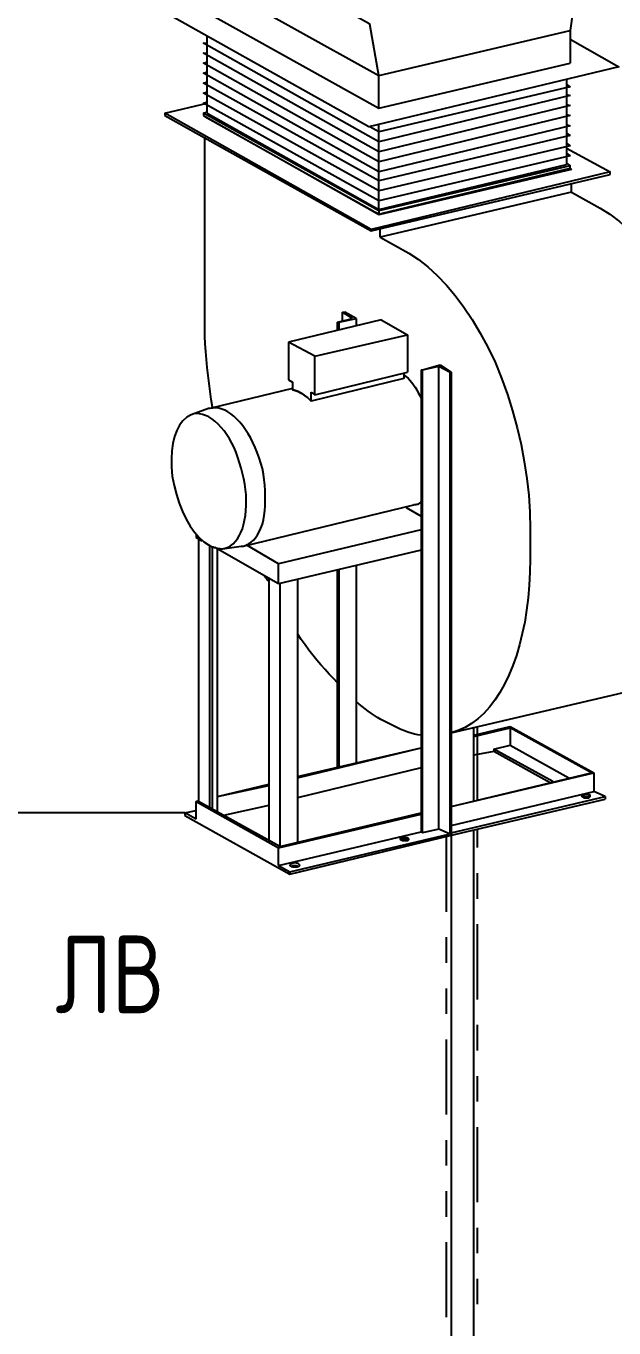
# Model space of a CAD drawing. Header units: metres. Extents: x 20 to 415, y 5 to 292.
# Drawn here: x 176.2 to 185, y 136.05 to 155.52 of the extents above; entities that cross this region are included whole.
import ezdxf

# ---------------------------------------------------------------- set-up
doc = ezdxf.new("R2010")
doc.units = ezdxf.units.M
for name, color, linetype in [('АРМАТУРА', 8, 'Continuous'), ('ВОЗДУХОВОДЫ', 7, 'Continuous'), ('ИЗОЛЯЦИЯ', 3, 'Continuous'), ('ОБОЗНАЧЕНИЯ', 7, 'Continuous'), ('ТРУБОПРОВОД', 5, 'Continuous')]:
    doc.layers.add(name, color=color, linetype=linetype)
doc.styles.add('GOST', font='isocpeur.ttf')

msp = doc.modelspace()

# ---------------------------------------------------------------- linework, layer by layer
at = {"layer": 'АРМАТУРА'}
for points in [[(178.274, 154.218), (178.911, 154.367)], [(181.364, 152.476), (178.274, 154.218)], [(178.274, 154.218), (178.274, 154.18)], [(178.274, 154.18), (181.364, 152.458)], [(181.42, 152.738), (178.874, 154.161)], [(178.874, 150.997), (178.874, 153.862)], [(184.285, 153.693), (184.94, 153.338)], [(184.94, 153.338), (181.364, 152.476)], [(181.364, 152.458), (184.94, 153.3)], [(184.36, 153.375), (181.495, 152.701)], [(184.303, 153.375), (184.322, 153.375)], [(184.341, 153.394), (184.36, 153.375)], [(184.94, 153.3), (184.94, 153.338)], [(184.36, 153.038), (184.36, 153.169)], [(184.36, 153.038), (181.495, 152.364)], [(184.36, 153.038), (184.79, 152.795)], [(181.495, 152.701), (181.42, 152.738)], [(184.79, 152.795), (184.935, 152.706), (185.077, 152.598), (185.217, 152.472), (185.353, 152.329), (185.485, 152.17), (185.614, 151.995), (185.738, 151.807), (185.858, 151.605), (185.973, 151.391), (186.082, 151.166), (186.179, 150.932), (186.266, 150.691), (186.344, 150.445), (186.412, 150.195), (186.471, 149.942), (186.519, 149.687), (186.557, 149.431), (186.584, 149.177), (186.601, 148.925), (186.606, 148.675)], [(181.364, 152.458), (181.364, 152.476)], [(181.495, 152.364), (181.495, 152.476)], [(181.495, 152.364), (181.926, 152.121)], [(181.926, 152.121), (182.07, 152.027), (182.213, 151.917), (182.352, 151.79), (182.488, 151.647), (182.621, 151.489), (182.749, 151.316), (182.873, 151.129), (182.993, 150.929), (183.108, 150.716), (183.217, 150.492), (183.314, 150.253), (183.401, 150.01), (183.479, 149.763), (183.548, 149.513), (183.606, 149.261), (183.654, 149.007), (183.692, 148.754), (183.72, 148.501), (183.736, 148.25), (183.742, 148.001)], [(181.514, 151.128), (180.128, 150.791)], [(180.858, 151.091), (181.083, 151.147)], [(180.877, 151.091), (181.139, 151.147)], [(180.933, 151.109), (180.933, 151.241)], [(181.083, 151.147), (180.933, 151.241)], [(180.933, 151.241), (180.971, 151.241)], [(181.139, 151.147), (180.971, 151.241)], [(181.139, 151.147), (181.139, 151.035)], [(181.514, 151.128), (181.907, 150.903)], [(178.986, 149.818), (178.969, 149.936), (178.953, 150.055), (178.937, 150.175), (178.922, 150.295), (178.909, 150.414), (178.897, 150.533), (178.887, 150.651), (178.88, 150.768), (178.875, 150.884), (178.874, 150.997)], [(180.858, 150.96), (180.858, 151.091)], [(180.858, 151.091), (180.877, 151.091)], [(180.877, 151.091), (180.877, 150.978)], [(180.128, 150.791), (180.128, 150.229)], [(180.521, 150.585), (180.128, 150.791)], [(180.521, 150.585), (181.907, 150.903)], [(181.907, 150.903), (181.907, 150.342)], [(180.521, 150.005), (180.521, 150.585)], [(180.521, 150.005), (181.907, 150.342)], [(182.113, 150.379), (182.113, 143.47)], [(182.113, 150.379), (182.131, 150.379)], [(182.131, 150.379), (182.394, 150.454)], [(182.131, 150.379), (182.375, 150.435)], [(182.131, 143.452), (182.131, 150.379)], [(182.375, 143.508), (182.375, 150.435)], [(182.375, 150.435), (182.543, 150.342)], [(182.394, 150.454), (182.562, 150.342)], [(182.543, 143.433), (182.543, 150.342)], [(182.543, 150.342), (182.562, 150.342)], [(182.562, 150.342), (182.562, 143.433)], [(180.128, 150.229), (180.184, 150.192)], [(180.184, 150.192), (180.184, 150.08)], [(181.851, 150.248), (180.465, 149.911)], [(181.851, 150.323), (181.851, 150.248)], [(181.851, 150.304), (181.883, 150.28), (181.914, 150.253), (181.943, 150.223), (181.97, 150.19), (181.996, 150.155), (182.02, 150.117), (182.044, 150.077), (182.068, 150.036), (182.09, 149.993), (182.113, 149.949)], [(180.184, 150.098), (178.949, 149.799)], [(180.465, 149.911), (180.437, 149.938), (180.409, 149.963), (180.381, 149.985), (180.353, 150.006), (180.325, 150.023), (180.297, 150.039), (180.269, 150.053), (180.24, 150.064), (180.212, 150.073), (180.184, 150.08)], [(180.184, 150.08), (180.212, 150.073), (180.24, 150.064), (180.269, 150.053), (180.297, 150.039), (180.325, 150.023), (180.353, 150.006), (180.381, 149.985), (180.409, 149.963), (180.437, 149.938), (180.465, 149.911)], [(180.465, 149.911), (180.465, 150.042)], [(180.465, 150.042), (180.521, 150.005)], [(178.93, 149.799), (178.668, 149.705)], [(178.949, 149.799), (178.948, 149.799), (178.947, 149.799), (178.944, 149.799), (178.942, 149.799), (178.939, 149.799), (178.936, 149.799), (178.934, 149.799), (178.932, 149.799), (178.93, 149.799), (178.93, 149.799)], [(179.454, 147.739), (179.493, 147.753), (179.53, 147.773), (179.566, 147.798), (179.6, 147.829), (179.632, 147.866), (179.662, 147.908), (179.689, 147.955), (179.714, 148.009), (179.735, 148.068), (179.754, 148.132), (179.764, 148.201), (179.771, 148.272), (179.777, 148.344), (179.779, 148.419), (179.779, 148.495), (179.776, 148.573), (179.771, 148.653), (179.762, 148.734), (179.75, 148.816), (179.735, 148.9), (179.711, 148.983), (179.685, 149.064), (179.657, 149.142), (179.627, 149.217), (179.594, 149.289), (179.56, 149.357), (179.523, 149.422), (179.483, 149.483), (179.442, 149.54), (179.398, 149.593), (179.353, 149.641), (179.308, 149.683), (179.263, 149.719), (179.218, 149.749), (179.173, 149.773), (179.128, 149.791), (179.083, 149.803), (179.038, 149.808), (178.993, 149.807), (178.949, 149.799)], [(178.668, 149.705), (178.604, 149.669), (178.547, 149.617), (178.497, 149.551), (178.456, 149.471), (178.422, 149.38), (178.397, 149.278), (178.38, 149.167), (178.373, 149.047), (178.375, 148.92), (178.387, 148.788), (178.414, 148.649), (178.449, 148.513), (178.491, 148.384), (178.54, 148.261), (178.595, 148.146), (178.655, 148.042), (178.719, 147.95), (178.787, 147.87), (178.858, 147.806), (178.93, 147.758)], [(179.136, 147.702), (179.18, 147.711), (179.221, 147.726), (179.26, 147.748), (179.296, 147.776), (179.33, 147.809), (179.361, 147.849), (179.389, 147.894), (179.414, 147.943), (179.436, 147.998), (179.454, 148.058), (179.469, 148.127), (179.481, 148.199), (179.489, 148.273), (179.493, 148.349), (179.494, 148.427), (179.491, 148.507), (179.483, 148.586), (179.471, 148.666), (179.456, 148.746), (179.435, 148.825), (179.417, 148.908), (179.395, 148.989), (179.37, 149.067), (179.342, 149.142), (179.311, 149.214), (179.278, 149.282), (179.241, 149.347), (179.202, 149.408), (179.161, 149.465), (179.117, 149.518), (179.072, 149.566), (179.025, 149.608), (178.979, 149.643), (178.932, 149.673), (178.885, 149.696), (178.839, 149.712), (178.794, 149.721), (178.75, 149.724), (178.708, 149.718), (178.668, 149.705)], [(182.113, 148.413), (182.107, 148.403), (182.099, 148.393), (182.091, 148.385), (182.081, 148.377), (182.071, 148.371), (182.059, 148.366), (182.046, 148.362), (182.032, 148.359), (182.017, 148.358), (182, 148.357)], [(179.454, 147.739), (182, 148.357)], [(181.888, 148.32), (182.113, 148.189)], [(178.743, 147.926), (178.743, 147.87)], [(178.836, 147.814), (178.743, 147.87)], [(178.78, 147.852), (178.78, 143.92)], [(182.113, 147.983), (179.978, 147.477)], [(183.742, 148.001), (183.742, 147.552)], [(178.93, 147.758), (178.952, 147.747), (178.975, 147.738), (178.997, 147.729), (179.019, 147.722), (179.04, 147.716), (179.06, 147.711), (179.081, 147.707), (179.1, 147.704), (179.118, 147.702), (179.136, 147.702)], [(178.949, 143.826), (178.949, 147.739)], [(178.986, 143.807), (178.986, 147.721)], [(179.978, 147.178), (179.023, 147.721)], [(179.061, 143.77), (179.061, 147.702)], [(179.136, 147.702), (179.417, 147.739)], [(179.417, 147.739), (179.422, 147.739), (179.426, 147.739), (179.429, 147.739), (179.433, 147.739), (179.435, 147.739), (179.438, 147.739), (179.441, 147.739), (179.445, 147.739), (179.449, 147.739), (179.454, 147.739)], [(179.978, 147.477), (179.491, 147.758)], [(182.113, 147.683), (179.978, 147.178)], [(179.978, 147.178), (179.978, 147.477)], [(181.139, 147.458), (181.139, 144.5)], [(183.742, 147.552), (183.738, 147.352), (183.728, 147.157), (183.712, 146.967), (183.689, 146.783), (183.66, 146.604), (183.624, 146.432), (183.583, 146.266), (183.536, 146.107), (183.482, 145.955), (183.423, 145.811), (183.359, 145.675), (183.289, 145.55), (183.214, 145.436), (183.134, 145.332), (183.049, 145.24), (182.96, 145.158), (182.866, 145.088), (182.768, 145.03), (182.667, 144.984), (182.562, 144.949)], [(179.829, 147.215), (179.823, 147.221), (179.817, 147.228), (179.812, 147.236), (179.806, 147.244), (179.8, 147.252), (179.795, 147.261), (179.789, 147.269), (179.784, 147.277), (179.778, 147.284), (179.772, 147.29)], [(179.829, 147.271), (179.829, 143.339)], [(180.259, 147.234), (180.259, 143.302)], [(180.858, 144.425), (180.858, 147.383)], [(180.877, 147.383), (180.877, 144.425)], [(179.997, 147.178), (179.997, 143.246)], [(180.858, 145.698), (180.797, 145.761), (180.735, 145.826), (180.673, 145.894), (180.612, 145.964), (180.552, 146.035), (180.492, 146.11), (180.432, 146.186), (180.374, 146.265), (180.316, 146.345), (180.259, 146.429)], [(182.562, 144.949), (185.371, 145.605)], [(181.607, 145.099), (181.557, 145.123), (181.508, 145.148), (181.46, 145.176), (181.413, 145.206), (181.366, 145.237), (181.32, 145.271), (181.275, 145.305), (181.229, 145.341), (181.184, 145.379), (181.139, 145.418)], [(182.113, 144.912), (182.062, 144.919), (182.012, 144.93), (181.961, 144.943), (181.911, 144.959), (181.86, 144.978), (181.809, 144.998), (181.759, 145.021), (181.708, 145.046), (181.658, 145.072), (181.607, 145.099)], [(182.899, 144.912), (183.442, 145.043)], [(182.899, 144.893), (183.442, 145.024)], [(183.442, 145.043), (184.697, 144.35)], [(183.442, 145.024), (183.442, 144.762)], [(184.659, 144.35), (183.442, 145.024)], [(180.259, 144.275), (182.113, 144.725)], [(180.259, 144.294), (182.113, 144.725)], [(183.199, 144.706), (183.442, 144.762)], [(184.079, 144.219), (183.199, 144.706)], [(183.199, 144.706), (183.199, 144.669)], [(183.442, 144.762), (184.322, 144.275)], [(183.199, 144.669), (182.899, 144.612)], [(184.041, 144.201), (183.199, 144.669)], [(182.113, 144.425), (180.259, 143.976)], [(182.562, 143.845), (184.659, 144.35)], [(182.562, 143.845), (184.697, 144.35)], [(184.697, 144.35), (184.697, 144.069)], [(179.061, 143.995), (179.829, 144.182)], [(179.061, 143.995), (179.829, 144.163)], [(178.743, 143.92), (178.78, 143.938)], [(178.743, 143.92), (179.978, 143.227)], [(178.743, 143.658), (178.743, 143.92)], [(179.997, 143.246), (178.78, 143.92)], [(182.543, 143.414), (184.865, 143.957)], [(182.562, 143.564), (184.697, 144.069)], [(182.562, 143.452), (184.865, 143.995)], [(184.64, 144.013), (184.64, 144.014), (184.638, 144.015), (184.635, 144.017), (184.631, 144.02), (184.626, 144.023), (184.62, 144.025), (184.613, 144.028), (184.604, 144.03), (184.595, 144.031), (184.584, 144.032), (184.573, 144.031), (184.562, 144.03), (184.552, 144.028), (184.542, 144.025), (184.533, 144.023), (184.525, 144.02), (184.519, 144.017), (184.514, 144.015), (184.51, 144.014), (184.509, 144.013)], [(184.509, 144.013), (184.51, 144.008), (184.511, 144.004), (184.514, 144.001), (184.517, 143.997), (184.521, 143.995), (184.525, 143.992), (184.531, 143.989), (184.536, 143.985), (184.541, 143.981), (184.547, 143.976), (184.553, 143.976), (184.56, 143.976), (184.568, 143.976), (184.576, 143.976), (184.584, 143.976), (184.593, 143.976), (184.601, 143.976), (184.609, 143.976), (184.616, 143.976), (184.622, 143.976)], [(184.64, 143.995), (184.629, 143.995), (184.616, 143.995), (184.603, 143.995), (184.59, 143.995), (184.577, 143.995), (184.565, 143.995), (184.554, 143.995), (184.543, 143.995), (184.535, 143.995), (184.528, 143.995)], [(184.622, 143.976), (184.627, 143.981), (184.631, 143.985), (184.634, 143.989), (184.636, 143.992), (184.638, 143.995), (184.639, 143.997), (184.64, 144.001), (184.64, 144.004), (184.64, 144.008), (184.64, 144.013)], [(184.865, 143.995), (184.697, 144.069)], [(184.865, 143.995), (184.865, 143.957)], [(178.574, 143.751), (178.743, 143.789)], [(178.743, 143.658), (178.574, 143.751)], [(178.574, 143.751), (178.574, 143.714)], [(179.829, 143.863), (179.154, 143.714)], [(179.978, 143.227), (182.113, 143.732)], [(179.997, 143.246), (182.113, 143.751)], [(178.574, 143.714), (180.147, 142.834)], [(179.978, 142.965), (182.113, 143.47)], [(180.147, 142.871), (182.525, 143.433)], [(180.147, 142.834), (182.543, 143.414)], [(181.926, 143.358), (181.925, 143.363), (181.923, 143.367), (181.92, 143.37), (181.917, 143.373), (181.911, 143.374), (181.905, 143.376), (181.898, 143.376), (181.89, 143.376), (181.88, 143.377), (181.869, 143.377), (181.858, 143.377), (181.847, 143.376), (181.837, 143.376), (181.827, 143.376), (181.818, 143.374), (181.81, 143.373), (181.804, 143.37), (181.799, 143.367), (181.796, 143.363), (181.794, 143.358)], [(181.794, 143.358), (181.795, 143.357), (181.797, 143.356), (181.799, 143.354), (181.802, 143.351), (181.806, 143.349), (181.811, 143.346), (181.816, 143.343), (181.821, 143.341), (181.826, 143.34), (181.832, 143.339), (181.838, 143.339), (181.845, 143.339), (181.853, 143.339), (181.861, 143.339), (181.869, 143.339), (181.878, 143.339), (181.886, 143.339), (181.894, 143.339), (181.901, 143.339), (181.907, 143.339)], [(181.926, 143.339), (181.914, 143.344), (181.901, 143.348), (181.888, 143.351), (181.875, 143.353), (181.862, 143.353), (181.85, 143.353), (181.839, 143.351), (181.829, 143.348), (181.82, 143.344), (181.813, 143.339)], [(181.907, 143.339), (181.912, 143.34), (181.916, 143.341), (181.919, 143.343), (181.922, 143.346), (181.923, 143.349), (181.924, 143.351), (181.925, 143.354), (181.925, 143.356), (181.926, 143.357), (181.926, 143.358)], [(182.113, 143.47), (182.131, 143.452)], [(182.375, 143.508), (182.131, 143.452)], [(182.543, 143.433), (182.375, 143.508)], [(182.562, 143.433), (182.543, 143.433)], [(179.978, 142.965), (179.978, 143.227)], [(179.978, 142.965), (180.147, 142.871)], [(180.297, 142.965), (180.295, 142.97), (180.292, 142.976), (180.287, 142.981), (180.281, 142.986), (180.273, 142.991), (180.264, 142.995), (180.254, 142.998), (180.244, 143), (180.233, 143.002), (180.222, 143.002), (180.21, 143.002), (180.2, 143), (180.189, 142.998), (180.179, 142.995), (180.17, 142.991), (180.162, 142.986), (180.156, 142.981), (180.151, 142.976), (180.148, 142.97), (180.147, 142.965)], [(180.147, 142.965), (180.147, 142.964), (180.149, 142.963), (180.151, 142.961), (180.155, 142.958), (180.159, 142.955), (180.163, 142.953), (180.168, 142.95), (180.173, 142.948), (180.179, 142.947), (180.184, 142.946), (180.19, 142.946), (180.197, 142.946), (180.205, 142.946), (180.213, 142.946), (180.222, 142.946), (180.23, 142.946), (180.238, 142.946), (180.246, 142.946), (180.253, 142.946), (180.259, 142.946)], [(180.278, 142.946), (180.266, 142.951), (180.254, 142.955), (180.241, 142.958), (180.228, 142.96), (180.215, 142.96), (180.202, 142.96), (180.191, 142.958), (180.181, 142.955), (180.172, 142.951), (180.166, 142.946)], [(180.259, 142.946), (180.265, 142.947), (180.27, 142.948), (180.275, 142.95), (180.28, 142.953), (180.285, 142.955), (180.289, 142.958), (180.292, 142.961), (180.295, 142.963), (180.296, 142.964), (180.297, 142.965)], [(180.147, 142.871), (180.147, 142.834)]]:
    msp.add_lwpolyline(points, dxfattribs=at)
at = {"layer": 'ВОЗДУХОВОДЫ'}
for points in [[(178.855, 156.24), (181.476, 154.779), (181.345, 155.547), (178.743, 157.007)], [(184.453, 156.277), (184.341, 155.453)], [(184.341, 155.322), (185.071, 154.91), (181.326, 154.012), (178.125, 155.809)], [(178.855, 155.753), (181.476, 154.292), (184.341, 154.966)], [(181.476, 154.779), (184.341, 155.453)], [(184.341, 155.453), (184.341, 154.966)], [(184.341, 154.48), (181.476, 153.787), (178.855, 155.266), (178.911, 155.266)], [(178.911, 154.218), (178.911, 155.36)], [(184.341, 154.33), (181.476, 153.637), (178.855, 155.116), (178.911, 155.116)], [(184.341, 154.18), (181.476, 153.487), (178.855, 154.966), (178.911, 154.985)], [(184.341, 154.03), (181.476, 153.338), (178.855, 154.817), (178.911, 154.835)], [(184.341, 153.881), (181.476, 153.206), (178.855, 154.667), (178.911, 154.686)], [(181.476, 154.292), (181.476, 154.779)], [(184.285, 154.723), (184.285, 153.45)], [(184.285, 154.648), (184.341, 154.611)], [(184.341, 153.731), (181.476, 153.057), (178.855, 154.517), (178.911, 154.536)], [(184.341, 154.611), (181.476, 153.937), (181.345, 154.012)], [(184.285, 154.498), (184.341, 154.48)], [(184.341, 153.581), (181.476, 152.907), (178.855, 154.367), (178.911, 154.386)], [(184.285, 153.469), (184.341, 153.431), (181.476, 152.757), (178.855, 154.218), (178.911, 154.236)], [(178.855, 154.218), (178.911, 154.236)], [(184.285, 154.349), (184.341, 154.33)], [(181.476, 152.757), (178.855, 154.218)], [(178.855, 154.218), (178.855, 154.18)], [(178.855, 154.18), (181.42, 152.738)], [(178.911, 154.218), (181.476, 152.776), (184.285, 153.45)], [(181.476, 152.776), (181.476, 154.049)], [(184.285, 154.199), (184.341, 154.18)], [(184.285, 154.049), (184.341, 154.03)], [(184.285, 153.918), (184.341, 153.881)], [(184.285, 153.768), (184.341, 153.731)], [(184.285, 153.618), (184.341, 153.581)], [(184.285, 153.469), (184.341, 153.431)], [(184.341, 153.431), (181.476, 152.757)], [(181.532, 152.72), (184.341, 153.394)], [(184.341, 153.394), (184.341, 153.431)], [(181.42, 152.738), (181.476, 152.701)], [(181.476, 152.757), (181.476, 152.701)], [(181.476, 152.701), (181.532, 152.72)]]:
    msp.add_lwpolyline(points, dxfattribs=at)
at = {"layer": 'ИЗОЛЯЦИЯ'}
for points in [[(182.955, 143.938), (182.955, 145.043)], [(182.487, 143.395), (182.487, 142.272)], [(182.955, 143.231), (182.955, 143.508)], [(182.955, 142.467), (182.955, 142.849)], [(182.955, 140.961), (182.955, 142.085)], [(182.487, 141.89), (182.487, 141.508)], [(182.487, 141.126), (182.487, 140.744)], [(182.955, 140.197), (182.955, 140.579)], [(182.487, 140.362), (182.487, 139.239)], [(182.955, 139.434), (182.955, 139.815)], [(182.955, 137.928), (182.955, 139.052)], [(182.487, 138.857), (182.487, 138.475)], [(182.487, 138.093), (182.487, 137.711)], [(182.955, 137.164), (182.955, 137.546)], [(182.487, 137.329), (182.487, 136.206)], [(182.955, 136.4), (182.955, 136.782)]]:
    msp.add_lwpolyline(points, dxfattribs=at)
at = {"layer": 'ОБОЗНАЧЕНИЯ'}
msp.add_lwpolyline([(178.574, 143.751), (174.436, 143.751)], dxfattribs=at)
at = {"layer": 'ТРУБОПРОВОД'}
for points in [[(182.899, 143.938), (182.899, 145.024)], [(182.562, 143.414), (182.562, 134.895)], [(182.899, 134.895), (182.899, 143.489)]]:
    msp.add_lwpolyline(points, dxfattribs=at)

# ---------------------------------------------------------------- texts
at = {"layer": 'ОБОЗНАЧЕНИЯ', "style": 'GOST', "width": 0.8}
msp.add_text('ЛВ', height=1.1615, dxfattribs=at).set_placement((176.637, 140.755))

doc.saveas('drawing.dxf')
